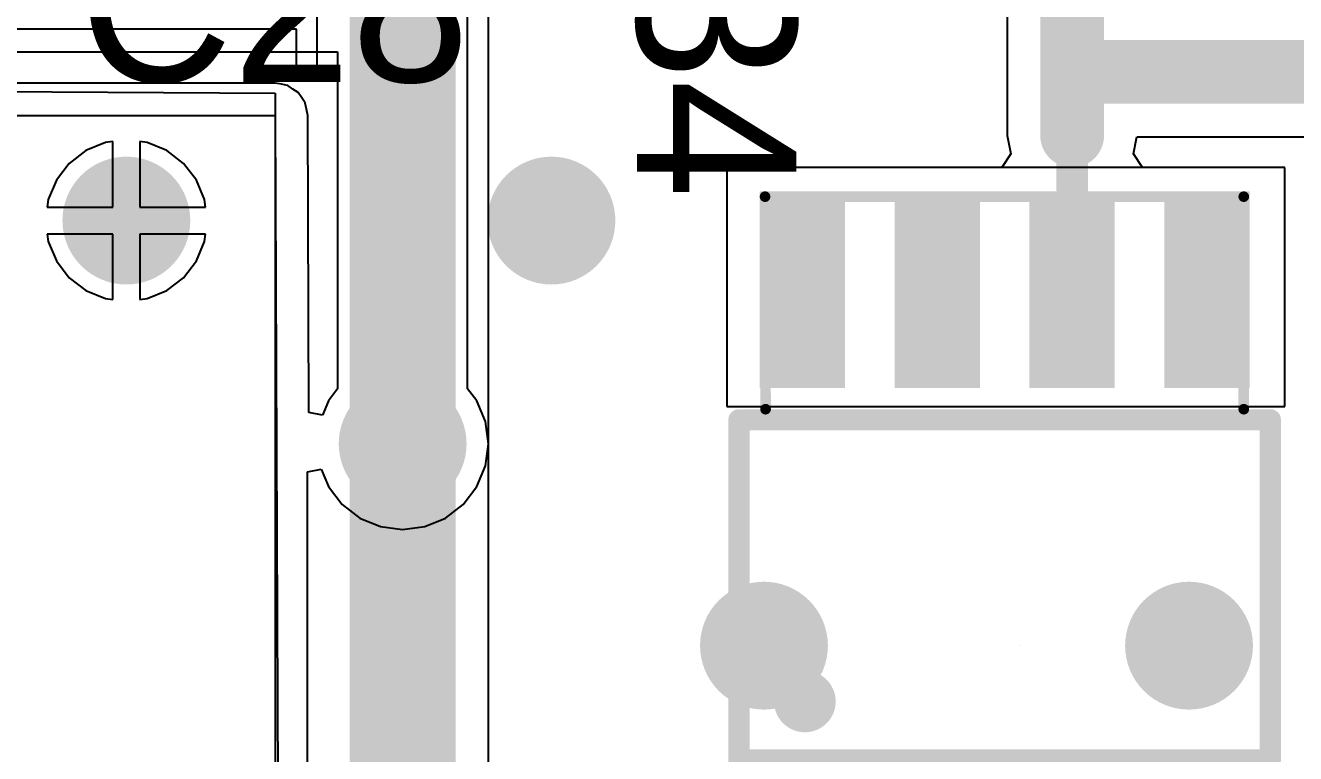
# Model space of a CAD drawing. Header units: millimetres. Extents: x -37 to 96, y -3 to 87.
# Drawn here: x 66.65 to 78.6, y 13.98 to 20.84 of the extents above; entities that cross this region are included whole.
import ezdxf

# ---------------------------------------------------------------- set-up
doc = ezdxf.new("R2010")
doc.units = ezdxf.units.MM
for name, color, linetype in [('BottomLayer', 5, 'Continuous'), ('BottomSolder', 6, 'Continuous'), ('Mechanical1', 6, 'Continuous'), ('MultiLayer', 9, 'Continuous'), ('TopLayer', 1, 'Continuous'), ('TopOverlay', 2, 'Continuous'), ('TopPaste', 8, 'Continuous'), ('TopSolder', 216, 'Continuous'), ('ViaHoleLayer', 16, 'Continuous')]:
    doc.layers.add(name, color=color, linetype=linetype)

# ---------------------------------------------------------------- blocks, each defined once
blk = doc.blocks.new('SOIC_N8__REF198__ADM485__20')
at = {"layer": 'Mechanical1', "const_width": 0.0999998}
for points in [[(-0.87499952, 0.3450005799999999), (1.10000034, 0.3450005799999999)], [(-0.87499952, 0.3450005799999999), (-0.87499952, -4.155000579999999)], [(6.52500092, 0.3499993), (4.52499984, 0.3450005799999999)], [(6.52500092, 0.3499993), (6.52500092, -4.155000579999999)], [(-0.87499952, -4.155000579999999), (1.12500156, -4.155000579999999)], [(4.52499984, -4.155000579999999), (6.52500092, -4.155000579999999)]]:
    blk.add_lwpolyline(points, dxfattribs=at)
at = {"layer": 'Mechanical1', "const_width": 0.0499999}
for points in [[(-0.8999982, 0.3450005799999999, 1), (-0.8500008399999999, 0.3450005799999999, 1)], [(-0.8999982, 0.3450005799999999, 1), (-0.8500008399999999, 0.3450005799999999, 1)], [(1.07500166, 0.3450005799999999, 1), (1.12499902, 0.3450005799999999, 1)], [(4.50000116, 0.3450005799999999, 1), (4.54999852, 0.3450005799999999, 1)], [(6.50000224, 0.3499993, 1), (6.5499996, 0.3499993, 1)], [(6.50000224, 0.3499993, 1), (6.5499996, 0.3499993, 1)], [(-0.8999982, -4.155000579999999, 1), (-0.8500008399999999, -4.155000579999999, 1)], [(-0.8999982, -4.155000579999999, 1), (-0.8500008399999999, -4.155000579999999, 1)], [(1.10000288, -4.155000579999999, 1), (1.15000024, -4.155000579999999, 1)], [(4.50000116, -4.155000579999999, 1), (4.54999852, -4.155000579999999, 1)], [(6.50000224, -4.155000579999999, 1), (6.5499996, -4.155000579999999, 1)], [(6.50000224, -4.155000579999999, 1), (6.5499996, -4.155000579999999, 1)]]:
    blk.add_lwpolyline(points, format="xyb", close=True, dxfattribs=at)
at = {"layer": 'TopLayer'}
for points in [[(0.8249996199999998, -0.2999994), (0.8249996199999998, 0.2999994), (-0.8249996199999998, -0.2999994), (-0.8249996199999998, 0.2999994)], [(6.47499848, -0.2999994), (6.47499848, 0.2999994), (4.82499924, -0.2999994), (4.82499924, 0.2999994)], [(0.8249996199999998, -1.5699994), (0.8249996199999998, -0.9700006), (-0.8249996199999998, -1.5699994), (-0.8249996199999998, -0.9700006)], [(6.47499848, -1.5699994), (6.47499848, -0.9700006), (4.82499924, -1.5699994), (4.82499924, -0.9700006)], [(0.8249996199999998, -2.8399994), (0.8249996199999998, -2.2400006), (-0.8249996199999998, -2.8399994), (-0.8249996199999998, -2.2400006)], [(6.47499848, -2.8399994), (6.47499848, -2.2400006), (4.82499924, -2.8399994), (4.82499924, -2.2400006)], [(0.8249996199999998, -4.1099994), (0.8249996199999998, -3.5100006), (-0.8249996199999998, -4.1099994), (-0.8249996199999998, -3.5100006)], [(6.47499848, -4.1099994), (6.47499848, -3.5100006), (4.82499924, -4.1099994), (4.82499924, -3.5100006)]]:
    blk.add_solid(points, dxfattribs=at)
at = {"layer": 'TopOverlay', "const_width": 0.1999996}
for points in [[(1.22499882, 0.5950000799999999), (4.42500004, 0.5950000799999999)], [(1.22499882, 0.5950000799999999), (1.22499882, -4.40500008)], [(4.42500004, 0.5950000799999999), (4.42500004, -4.40500008)], [(1.22499882, -4.40500008), (4.42500004, -4.40500008)]]:
    blk.add_lwpolyline(points, dxfattribs=at)
at = {"layer": 'TopOverlay'}
for points, const_width in [([(1.17499892, 0.5950000799999999, 1), (1.27499872, 0.5950000799999999, 1)], 0.0999998), ([(1.17499892, 0.5950000799999999, 1), (1.27499872, 0.5950000799999999, 1)], 0.0999998), ([(4.37500014, 0.5950000799999999, 1), (4.47499994, 0.5950000799999999, 1)], 0.0999998), ([(4.37500014, 0.5950000799999999, 1), (4.47499994, 0.5950000799999999, 1)], 0.0999998), ([(1.91499998, -0.02500122, 1), (1.63500054, -0.02500122, 1)], 0.2999994), ([(1.56000196, -0.02500122, 1), (1.70999912, -0.02500122, 1)], 0.1499997), ([(1.8400014, -0.02500122, 1), (1.98999856, -0.02500122, 1)], 0.1499997), ([(1.17499892, -4.40500008, 1), (1.27499872, -4.40500008, 1)], 0.0999998), ([(1.17499892, -4.40500008, 1), (1.27499872, -4.40500008, 1)], 0.0999998), ([(4.37500014, -4.40500008, 1), (4.47499994, -4.40500008, 1)], 0.0999998), ([(4.37500014, -4.40500008, 1), (4.47499994, -4.40500008, 1)], 0.0999998)]:
    blk.add_lwpolyline(points, format="xyb", close=True, dxfattribs=dict(at, const_width=const_width))
at = {"layer": 'TopPaste'}
for points in [[(0.8249996199999998, -0.2999994), (0.8249996199999998, 0.2999994), (-0.8249996199999998, -0.2999994), (-0.8249996199999998, 0.2999994)], [(6.47499848, -0.2999994), (6.47499848, 0.2999994), (4.82499924, -0.2999994), (4.82499924, 0.2999994)], [(0.8249996199999998, -1.5699994), (0.8249996199999998, -0.9700006), (-0.8249996199999998, -1.5699994), (-0.8249996199999998, -0.9700006)], [(6.47499848, -1.5699994), (6.47499848, -0.9700006), (4.82499924, -1.5699994), (4.82499924, -0.9700006)], [(0.8249996199999998, -2.8399994), (0.8249996199999998, -2.2400006), (-0.8249996199999998, -2.8399994), (-0.8249996199999998, -2.2400006)], [(6.47499848, -2.8399994), (6.47499848, -2.2400006), (4.82499924, -2.8399994), (4.82499924, -2.2400006)], [(0.8249996199999998, -4.1099994), (0.8249996199999998, -3.5100006), (-0.8249996199999998, -4.1099994), (-0.8249996199999998, -3.5100006)], [(6.47499848, -4.1099994), (6.47499848, -3.5100006), (4.82499924, -4.1099994), (4.82499924, -3.5100006)]]:
    blk.add_solid(points, dxfattribs=at)
at = {"layer": 'TopSolder'}
for points in [[(0.92659962, -0.4015993999999999), (0.92659962, 0.4015993999999999), (-0.92659962, -0.4015993999999999), (-0.92659962, 0.4015993999999999)], [(6.57659848, -0.4015993999999999), (6.57659848, 0.4015993999999999), (4.72339924, -0.4015993999999999), (4.72339924, 0.4015993999999999)], [(0.92659962, -1.6715994), (0.92659962, -0.8684005999999999), (-0.92659962, -1.6715994), (-0.92659962, -0.8684005999999999)], [(6.57659848, -1.6715994), (6.57659848, -0.8684005999999999), (4.72339924, -1.6715994), (4.72339924, -0.8684005999999999)], [(0.92659962, -2.9415994), (0.92659962, -2.1384006), (-0.92659962, -2.9415994), (-0.92659962, -2.1384006)], [(6.57659848, -2.9415994), (6.57659848, -2.1384006), (4.72339924, -2.9415994), (4.72339924, -2.1384006)], [(0.92659962, -4.211599399999999), (0.92659962, -3.4084006), (-0.92659962, -4.211599399999999), (-0.92659962, -3.4084006)], [(6.57659848, -4.211599399999999), (6.57659848, -3.4084006), (4.72339924, -4.211599399999999), (4.72339924, -3.4084006)]]:
    blk.add_solid(points, dxfattribs=at)

msp = doc.modelspace()

# ---------------------------------------------------------------- linework, layer by layer
at = {"layer": 'BottomLayer'}
for p, q in [((71.00690141999999, 16.89999922), (71.00690141999999, 38.90000094)), ((69.39309718, 38.56577249999999), (69.39309718, 20.41217152)), ((69.19999876, 20.79999904), (30.29413296, 20.79999904)), ((69.19999876, 20.43880088), (69.19999876, 20.79999904)), ((30.00000096, 20.39999984), (68.99999916, 20.20000024)), ((69.26609717999999, 20.3734289), (69.19999876, 20.43880088)), ((69.39309718, 20.41217152), (69.26609717999999, 20.3734289)), ((68.99999916, 20.20000024), (68.99999916, -2.50000008)), ((67.4031545, 19.73458588), (67.21973602, 19.6586094)), ((67.47298925999999, 19.74378068), (67.4031545, 19.73458588)), ((67.47298925999999, 19.12699248), (67.47298925999999, 19.74378068)), ((67.79682402, 19.73458588), (67.72698926, 19.74378068)), ((67.72698926, 19.74378068), (67.72698926, 19.12699248)), ((67.9802425, 19.6586094), (67.79682402, 19.73458588)), ((67.21973602, 19.6586094), (67.06223062, 19.53775112)), ((68.1377479, 19.53775112), (67.9802425, 19.6586094)), ((67.06223062, 19.53775112), (66.94137234, 19.38024572)), ((68.25860618, 19.38024572), (68.1377479, 19.53775112)), ((66.94137234, 19.38024572), (66.86539585999999, 19.19682724)), ((68.33458266, 19.19682724), (68.25860618, 19.38024572)), ((66.86539585999999, 19.19682724), (66.85620105999999, 19.12699248)), ((66.85620105999999, 19.12699248), (67.47298925999999, 19.12699248)), ((67.72698926, 19.12699248), (68.34377746, 19.12699248)), ((68.34377746, 19.12699248), (68.33458266, 19.19682724)), ((67.47298925999999, 18.87299248), (66.85620105999999, 18.87299248)), ((66.85620105999999, 18.87299248), (66.86539585999999, 18.80315772)), ((66.86539585999999, 18.80315772), (66.94137234, 18.61973924)), ((67.47298925999999, 18.25620428), (67.47298925999999, 18.87299248)), ((68.34377746, 18.87299248), (67.72698926, 18.87299248)), ((67.72698926, 18.87299248), (67.72698926, 18.25620428)), ((68.25860618, 18.61973924), (68.33458266, 18.80315772)), ((68.33458266, 18.80315772), (68.34377746, 18.87299248)), ((66.94137234, 18.61973924), (67.06223062, 18.46223384)), ((68.1377479, 18.46223384), (68.25860618, 18.61973924)), ((67.06223062, 18.46223384), (67.21973602, 18.34137556)), ((67.9802425, 18.34137556), (68.1377479, 18.46223384)), ((67.21973602, 18.34137556), (67.4031545, 18.26539908)), ((67.79682402, 18.26539908), (67.9802425, 18.34137556)), ((67.4031545, 18.26539908), (67.47298925999999, 18.25620428)), ((67.72698926, 18.25620428), (67.79682402, 18.26539908)), ((70.97940592, 16.69115788), (71.00690141999999, 16.89999922)), ((69.30587612, 16.63624054), (69.43287611999999, 16.66150084)), ((69.30587612, -2.50000008), (69.30587612, 16.63624054)), ((69.43287611999999, 16.66150084), (69.50120211999999, 16.49654816)), ((70.89879647999999, 16.49654816), (70.97940592, 16.69115788)), ((69.50120211999999, 16.49654816), (69.62943401999999, 16.32943394)), ((70.77056458, 16.32943394), (70.89879647999999, 16.49654816)), ((69.62943401999999, 16.32943394), (69.79654823999999, 16.20120204)), ((70.60345036, 16.20120204), (70.77056458, 16.32943394)), ((69.79654823999999, 16.20120204), (69.99115796, 16.1205926)), ((70.40884064, 16.1205926), (70.60345036, 16.20120204)), ((69.99115796, 16.1205926), (70.1999993, 16.0930971)), ((70.1999993, 16.0930971), (70.40884064, 16.1205926))]:
    msp.add_line(p, q, dxfattribs=at)
at = {"layer": 'BottomLayer', "const_width": 1.00000054}
msp.add_lwpolyline([(70.1999993, 16.89999922), (70.1999993, 38.90000094)], dxfattribs=at)
at = {"layer": 'BottomLayer', "const_width": 0.499999}
for points in [[(67.34998976, 18.99999248, 1), (67.84998875999999, 18.99999248, 1)], [(71.34998938, 18.99999248, 1), (71.84998838, 18.99999248, 1)], [(69.9499998, 16.89999922, 1), (70.4499988, 16.89999922, 1)], [(69.9499998, 16.89999922, 1), (70.4499988, 16.89999922, 1)], [(73.34999045999999, 14.99999286, 1), (73.84998945999999, 14.99999286, 1)], [(77.34999008, 14.99999286, 1), (77.84998907999999, 14.99999286, 1)]]:
    msp.add_lwpolyline(points, format="xyb", close=True, dxfattribs=at)
at = {"layer": 'BottomSolder', "const_width": 0.601599}
for points in [[(67.29918976, 18.99999248, 1), (67.90078876, 18.99999248, 1)], [(71.29918938, 18.99999248, 1), (71.90078838, 18.99999248, 1)], [(69.89919979999999, 16.89999922, 1), (70.5007988, 16.89999922, 1)], [(73.29919045999999, 14.99999286, 1), (73.90078946, 14.99999286, 1)], [(77.29919008, 14.99999286, 1), (77.90078908, 14.99999286, 1)]]:
    msp.add_lwpolyline(points, format="xyb", close=True, dxfattribs=at)
at = {"layer": 'MultiLayer', "const_width": 0.499999}
for points in [[(67.34998976, 18.99999248, 1), (67.84998875999999, 18.99999248, 1)], [(71.34998938, 18.99999248, 1), (71.84998838, 18.99999248, 1)], [(69.9499998, 16.89999922, 1), (70.4499988, 16.89999922, 1)], [(73.34999045999999, 14.99999286, 1), (73.84998945999999, 14.99999286, 1)], [(77.34999008, 14.99999286, 1), (77.84998907999999, 14.99999286, 1)]]:
    msp.add_lwpolyline(points, format="xyb", close=True, dxfattribs=at)
at = {"layer": 'TopLayer'}
for p, q in [((70.81175321999999, 17.41688668), (70.81175321999999, 21.20000078)), ((75.88824548, 21.24999814), (75.88824548, 20.39999984)), ((66.19999967999999, 20.58824686), (69.58824537999999, 20.58824686)), ((69.58824537999999, 20.58824686), (69.58824537999999, 17.41688668)), ((75.88824548, 20.39999984), (75.88824548, 19.80000104)), ((69.00103548, 20.29412248), (66.13012173999999, 20.29412248)), ((69.0590821, 20.28257564), (69.00103548, 20.29412248)), ((69.11697124, 20.27129804), (69.0590821, 20.28257564)), ((69.11748431999999, 20.27095768), (69.11697124, 20.27129804)), ((69.11808884, 20.2708383), (69.11748431999999, 20.27095768)), ((69.16719719999999, 20.23802658), (69.11808884, 20.2708383)), ((69.21646812, 20.20538758), (69.16719719999999, 20.23802658)), ((69.21681355999999, 20.2048745), (69.21646812, 20.20538758)), ((69.2173241, 20.20453414), (69.21681355999999, 20.2048745)), ((69.25004184, 20.15556548), (69.2173241, 20.20453414)), ((69.28316344, 20.10641648), (69.25004184, 20.15556548)), ((69.28328536, 20.10580942), (69.28316344, 20.10641648)), ((69.28362826, 20.10529888), (69.28328536, 20.10580942)), ((69.2951497, 20.0473818), (69.28362826, 20.10529888)), ((66.09999988, 19.98824552), (69.00103548, 19.98824552)), ((69.00103548, 19.98824552), (69.08961544, -2.4095964)), ((69.3069099, 19.98945456), (69.2951497, 20.0473818)), ((69.31796906, 17.1929552), (69.3069099, 19.98945456)), ((67.4031545, 19.73458588), (67.21973602, 19.6586094)), ((67.47298925999999, 19.74378068), (67.4031545, 19.73458588)), ((67.47298925999999, 19.12699248), (67.47298925999999, 19.74378068)), ((67.79682402, 19.73458588), (67.72698926, 19.74378068)), ((67.72698926, 19.74378068), (67.72698926, 19.12699248)), ((67.9802425, 19.6586094), (67.79682402, 19.73458588)), ((75.88824548, 19.80000104), (75.92265739999999, 19.62700164)), ((77.0773414, 19.62700164), (77.10941398, 19.78824592)), ((77.10941398, 19.78824592), (79.74660454, 19.78824592)), ((67.21973602, 19.6586094), (67.06223062, 19.53775112)), ((68.1377479, 19.53775112), (67.9802425, 19.6586094)), ((75.92265739999999, 19.62700164), (75.83772234, 19.4999991)), ((77.16227645999999, 19.4999991), (77.0773414, 19.62700164)), ((67.06223062, 19.53775112), (66.94137234, 19.38024572)), ((68.25860618, 19.38024572), (68.1377479, 19.53775112)), ((78.50000048, 19.4999991), (73.25000082, 19.4999991)), ((73.25000082, 19.4999991), (73.25000082, 17.25000106)), ((75.83772234, 19.4999991), (73.25000082, 19.4999991)), ((73.25000082, 19.4999991), (73.25000082, 17.25000106)), ((78.50000048, 19.4999991), (77.16227645999999, 19.4999991)), ((78.50000048, 17.25000106), (78.50000048, 19.4999991)), ((78.50000048, 17.25000106), (78.50000048, 19.4999991)), ((66.94137234, 19.38024572), (66.86539585999999, 19.19682724)), ((68.33458266, 19.19682724), (68.25860618, 19.38024572)), ((66.86539585999999, 19.19682724), (66.85620105999999, 19.12699248)), ((66.85620105999999, 19.12699248), (67.47298925999999, 19.12699248)), ((67.72698926, 19.12699248), (68.34377746, 19.12699248)), ((68.34377746, 19.12699248), (68.33458266, 19.19682724)), ((67.47298925999999, 18.87299248), (66.85620105999999, 18.87299248)), ((66.85620105999999, 18.87299248), (66.86539585999999, 18.80315772)), ((66.86539585999999, 18.80315772), (66.94137234, 18.61973924)), ((67.47298925999999, 18.25620428), (67.47298925999999, 18.87299248)), ((68.34377746, 18.87299248), (67.72698926, 18.87299248)), ((67.72698926, 18.87299248), (67.72698926, 18.25620428)), ((68.25860618, 18.61973924), (68.33458266, 18.80315772)), ((68.33458266, 18.80315772), (68.34377746, 18.87299248)), ((66.94137234, 18.61973924), (67.06223062, 18.46223384)), ((68.1377479, 18.46223384), (68.25860618, 18.61973924)), ((67.06223062, 18.46223384), (67.21973602, 18.34137556)), ((67.9802425, 18.34137556), (68.1377479, 18.46223384)), ((67.21973602, 18.34137556), (67.4031545, 18.26539908)), ((67.79682402, 18.26539908), (67.9802425, 18.34137556)), ((67.4031545, 18.26539908), (67.47298925999999, 18.25620428)), ((67.72698926, 18.25620428), (67.79682402, 18.26539908)), ((69.58824537999999, 17.41688668), (69.50120211999999, 17.30345028)), ((70.89879647999999, 17.30345028), (70.81175321999999, 17.41688668)), ((69.50120211999999, 17.30345028), (69.44507065999998, 17.16793366)), ((70.97940592, 17.10884056), (70.89879647999999, 17.30345028)), ((73.25000082, 17.25000106), (78.50000048, 17.25000106)), ((73.25000082, 17.25000106), (78.50000048, 17.25000106)), ((69.44507065999998, 17.16793366), (69.31796906, 17.1929552)), ((71.00690141999999, 16.89999922), (70.97940592, 17.10884056)), ((71.00690141999999, 10.8342303), (71.00690141999999, 16.89999922)), ((76.00000039999999, 15.00000048), (76.00000039999999, 15.00000048))]:
    msp.add_line(p, q, dxfattribs=at)
for points, const_width in [([(76.4999994, 20.39999984), (76.4999994, 22.1999937)], 0.5999987999999999), ([(70.1999993, 16.89999922), (70.1999993, 21.20000078)], 0.5999987999999999), ([(76.4999994, 19.80000104), (76.4999994, 20.39999984)], 0.5999987999999999), ([(76.4999994, 20.39999984), (80.00000001999999, 20.39999984)], 0.5999987999999999), ([(76.4999994, 18.34999632), (76.4999994, 19.80000104)], 0.2999994), ([(70.1999993, 10.50000186), (70.1999993, 16.89999922)], 1.00000054)]:
    msp.add_lwpolyline(points, dxfattribs=dict(at, const_width=const_width))
for points, const_width in [([(76.3499997, 20.39999984, 1), (76.6499991, 20.39999984, 1)], 0.2999994), ([(76.3499997, 20.39999984, 1), (76.6499991, 20.39999984, 1)], 0.2999994), ([(76.3499997, 20.39999984, 1), (76.6499991, 20.39999984, 1)], 0.2999994), ([(76.3499997, 19.80000104, 1), (76.6499991, 19.80000104, 1)], 0.2999994), ([(76.42500082, 19.80000104, 1), (76.57499797999999, 19.80000104, 1)], 0.1499997), ([(67.34998976, 18.99999248, 1), (67.84998875999999, 18.99999248, 1)], 0.499999), ([(71.34998938, 18.99999248, 1), (71.84998838, 18.99999248, 1)], 0.499999), ([(76.42500082, 18.34999632, 1), (76.57499797999999, 18.34999632, 1)], 0.1499997), ([(69.9499998, 16.89999922, 1), (70.4499988, 16.89999922, 1)], 0.499999), ([(69.9499998, 16.89999922, 1), (70.4499988, 16.89999922, 1)], 0.499999), ([(70.0499996, 16.89999922, 1), (70.349999, 16.89999922, 1)], 0.2999994), ([(73.34999045999999, 14.99999286, 1), (73.84998945999999, 14.99999286, 1)], 0.499999), ([(77.34999008, 14.99999286, 1), (77.84998907999999, 14.99999286, 1)], 0.499999)]:
    msp.add_lwpolyline(points, format="xyb", close=True, dxfattribs=dict(at, const_width=const_width))
at = {"layer": 'TopSolder', "const_width": 0.601599}
for points in [[(67.29918976, 18.99999248, 1), (67.90078876, 18.99999248, 1)], [(71.29918938, 18.99999248, 1), (71.90078838, 18.99999248, 1)], [(69.89919979999999, 16.89999922, 1), (70.5007988, 16.89999922, 1)], [(73.29919045999999, 14.99999286, 1), (73.90078946, 14.99999286, 1)], [(77.29919008, 14.99999286, 1), (77.90078908, 14.99999286, 1)]]:
    msp.add_lwpolyline(points, format="xyb", close=True, dxfattribs=at)
at = {"layer": 'ViaHoleLayer', "const_width": 0.2999994}
for points in [[(67.44998955999999, 18.99999248, 1), (67.74998896, 18.99999248, 1)], [(71.44998917999999, 18.99999248, 1), (71.74998858000001, 18.99999248, 1)], [(70.0499996, 16.89999922, 1), (70.349999, 16.89999922, 1)], [(73.44999025999999, 14.99999286, 1), (73.74998966, 14.99999286, 1)], [(77.44998987999999, 14.99999286, 1), (77.74998928, 14.99999286, 1)]]:
    msp.add_lwpolyline(points, format="xyb", close=True, dxfattribs=at)

# ---------------------------------------------------------------- block references
at = {"rotation": 90}
msp.add_blockref('SOIC_N8__REF198__ADM485__20', (73.9599994, 12.69999746), dxfattribs=at)

# ---------------------------------------------------------------- texts
at = {"layer": 'TopOverlay'}
msp.add_text('C34', height=1.49999954, rotation=270, dxfattribs=at).set_placement((72.40544066, 22.88841752))
msp.add_text('C28', height=1.49999954, dxfattribs=at).set_placement((67.15110776, 20.30544326))

doc.saveas('drawing.dxf')
